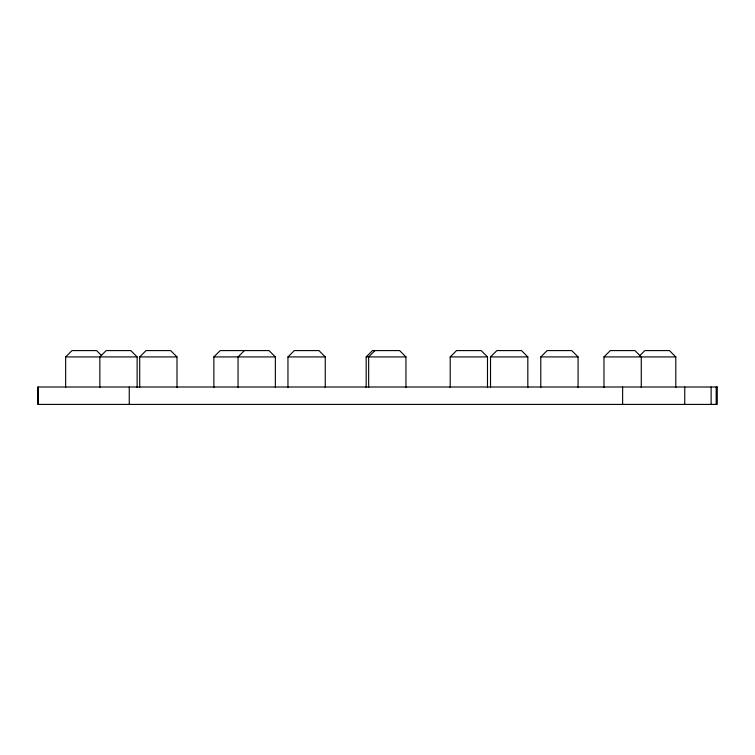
<?xml version="1.0" encoding="UTF-8"?>
<svg xmlns="http://www.w3.org/2000/svg" width="755" height="755" viewBox="0 0 755 755"><rect width="100%" height="100%" fill="white"/><g stroke="black" fill="none" stroke-linecap="round" stroke-linejoin="round"><path stroke-width="1.13" d="M65.647 387.475L65.647 356.917L71.98 350.584L96.602 350.584L101.349 355.331M139.703 387.475L139.703 356.917L146.036 350.584L170.658 350.584L176.991 356.917L176.991 387.475M213.873 387.475L213.873 356.917L220.205 350.584L269.025 350.584L275.358 356.917L275.358 387.475M244.403 350.584L238.061 356.917L238.061 387.475M287.957 387.475L287.957 356.917L294.299 350.584L318.921 350.584L325.254 356.917L325.254 387.475M366.175 387.475L366.175 356.917L372.508 350.584L399.612 350.584L405.954 356.917L405.954 387.475M374.99 350.584L368.657 356.917L368.657 387.475M450.197 387.475L450.197 356.917L456.53 350.584L481.152 350.584L487.485 356.917L487.485 387.475M490.523 387.475L490.523 356.917L496.865 350.584L521.488 350.584L527.82 356.917L527.82 387.475M540.788 387.475L540.788 356.917L547.12 350.584L571.743 350.584L578.075 356.917L578.075 387.475M603.981 387.475L603.981 356.917L610.314 350.584L634.936 350.584L641.269 356.917L641.269 387.475M639.306 356.124L644.846 350.584L669.468 350.584L675.801 356.917L675.801 387.475M65.647 356.917L137.136 356.917L137.136 387.475M139.703 356.917L176.991 356.917M213.873 356.917L275.358 356.917M287.957 356.917L325.254 356.917M366.175 356.917L405.954 356.917M450.197 356.917L487.485 356.917M490.523 356.917L527.82 356.917M540.788 356.917L578.075 356.917M603.981 356.917L675.801 356.917M137.136 356.917L130.804 350.584L106.181 350.584L99.849 356.917L99.849 387.475M716.202 387.004L716.202 404.416M711.135 387.004L711.135 404.416M684.757 387.004L684.757 404.416M622.63 387.004L622.63 404.416M129.256 387.004L129.256 404.416M38.316 387.004L38.316 404.416M717.25 387.004L37.75 387.004L37.75 404.416L717.25 404.416L717.25 387.004"/></g></svg>
